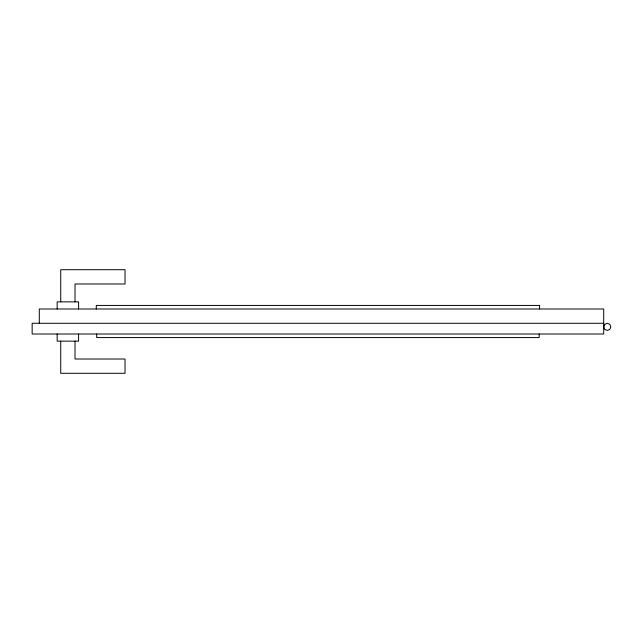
<?xml version="1.0" encoding="UTF-8"?>
<svg xmlns="http://www.w3.org/2000/svg" width="643" height="643" viewBox="0 0 643 643"><rect width="100%" height="100%" fill="white"/><g stroke="black" fill="none" stroke-linecap="round" stroke-linejoin="round"><path stroke-width="0.96" d="M603.705 323.284L32.15 323.284L32.15 334.006L603.705 334.006L603.705 308.994L39.295 308.994L39.295 323.284M539.581 308.994L539.581 305.425L96.273 305.425L96.273 308.994M539.164 334.006L539.164 337.575L96.691 337.575L96.691 334.006M78.591 308.994L78.591 301.856L57.155 301.856L57.155 308.994M78.591 334.006L78.591 341.144L57.155 341.144L57.155 334.006M75.014 301.856L75.014 283.989L125.031 283.989L125.031 269.706L60.731 269.706L60.731 301.856M75.014 341.144L75.014 359.011L125.031 359.011L125.031 373.294L60.731 373.294L60.731 341.144M604.75 324.329L603.705 326.861L604.75 329.385L607.281 330.43L609.805 329.385L610.85 326.861L609.805 324.329L607.281 323.284L604.75 324.329"/></g></svg>
